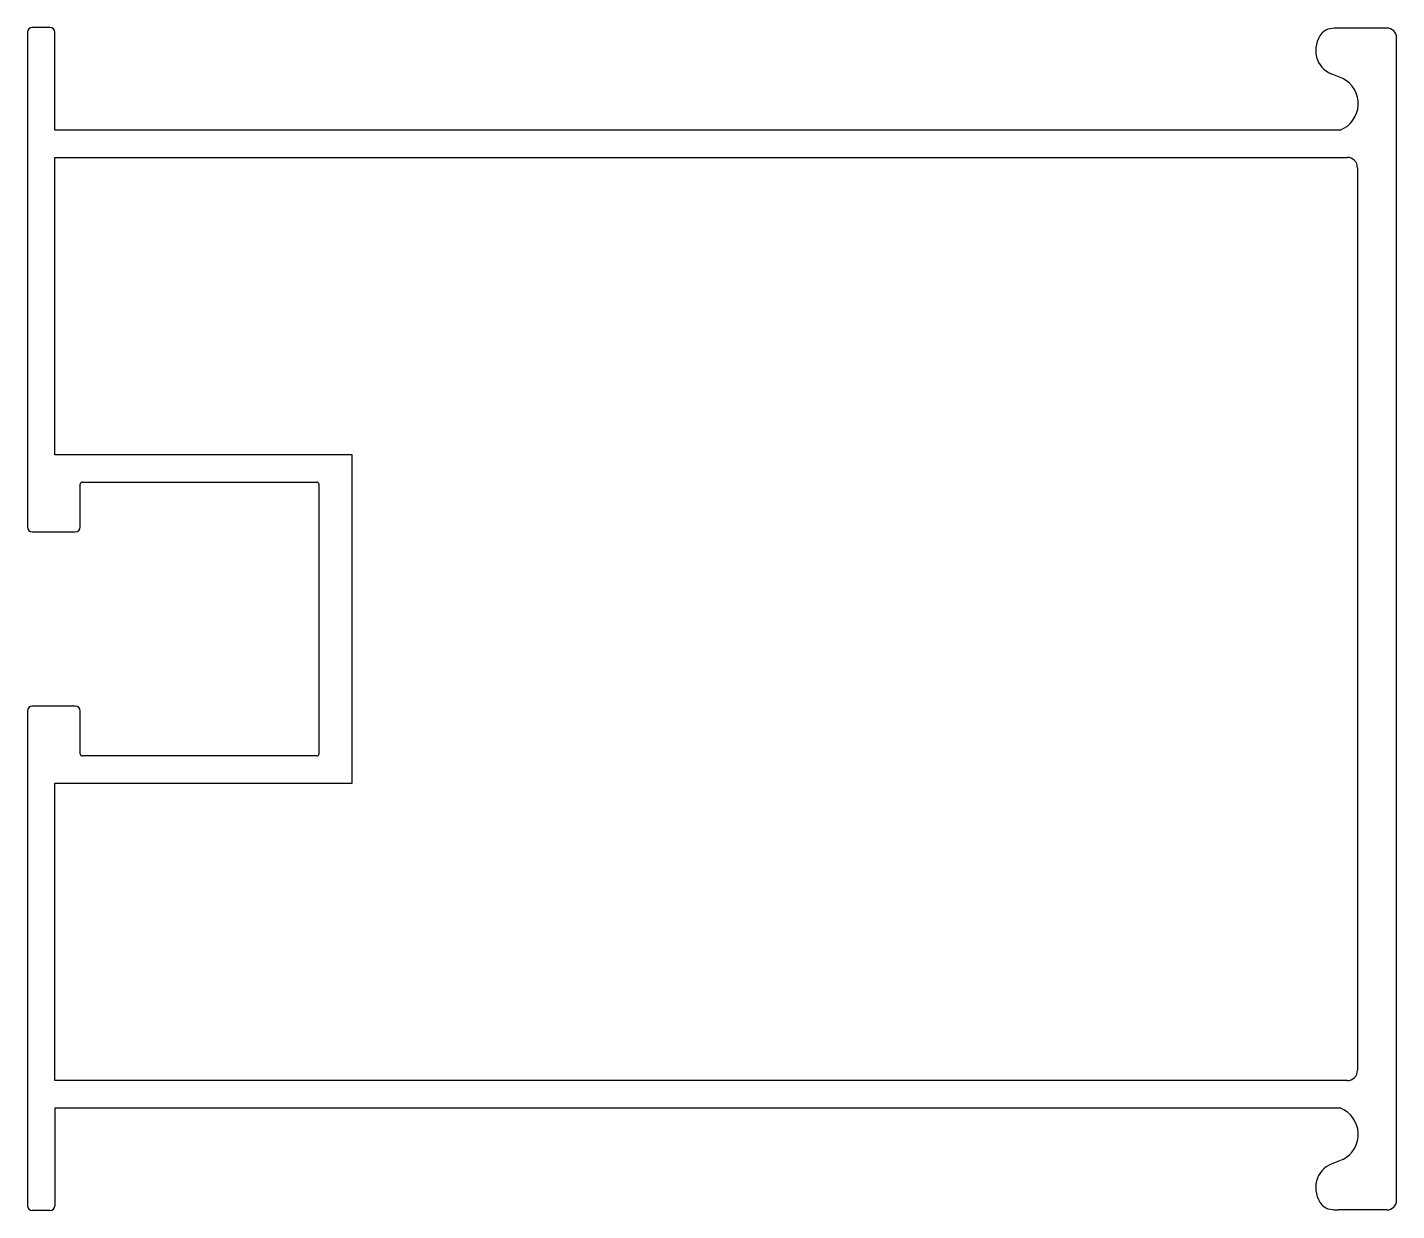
# Model space of a CAD drawing. Extents: x 3057.5 to 3127.5, y 1171.9 to 1232.4.
import ezdxf

# ---------------------------------------------------------------- set-up
doc = ezdxf.new("R2010")
doc.units = 0
doc.layers.get('0').update_dxf_attribs({"linetype": 'CONTINUOUS'})

msp = doc.modelspace()

# ---------------------------------------------------------------- linework, layer by layer
for p, q in [((3057.525, 1232.132), (3057.525, 1206.832)), ((3058.675, 1232.382), (3057.775, 1232.382)), ((3058.925, 1227.132), (3058.925, 1232.132)), ((3127.025, 1232.35), (3124.547, 1232.35)), ((3127.525, 1172.414), (3127.525, 1231.85)), ((3124.779, 1229.767), (3124.178, 1230.01)), ((3124.644, 1227.132), (3058.925, 1227.132)), ((3058.925, 1210.532), (3058.925, 1225.732)), ((3058.925, 1225.732), (3124.997, 1225.732)), ((3125.525, 1225.204), (3125.525, 1179.06)), ((3074.125, 1210.532), (3058.925, 1210.532)), ((3074.125, 1193.732), (3074.125, 1210.532)), ((3060.225, 1206.832), (3060.225, 1209.032)), ((3060.325, 1209.132), (3072.325, 1209.132)), ((3072.425, 1209.032), (3072.425, 1195.232)), ((3057.775, 1206.582), (3059.975, 1206.582)), ((3057.525, 1197.432), (3057.525, 1172.132)), ((3059.975, 1197.682), (3057.775, 1197.682)), ((3060.225, 1195.232), (3060.225, 1197.432)), ((3072.325, 1195.132), (3060.325, 1195.132)), ((3058.925, 1178.532), (3058.925, 1193.732)), ((3058.925, 1193.732), (3074.125, 1193.732)), ((3124.997, 1178.532), (3058.925, 1178.532)), ((3058.925, 1177.132), (3058.925, 1172.132)), ((3058.925, 1177.132), (3124.644, 1177.132)), ((3124.779, 1174.498), (3124.178, 1174.255)), ((3058.675, 1171.882), (3057.775, 1171.882)), ((3127.025, 1171.914), (3124.547, 1171.914))]:
    msp.add_line(p, q)
for centre, radius, start, end in [((3057.775, 1232.132), 0.25, 90, 180), ((3058.675, 1232.132), 0.25, 0, 90), ((3124.789, 1231.205), 1.398, 141.00177, 194.0934), ((3123.897, 1231.927), 0.25, 136.21743, 141.00177), ((3124.247, 1231.592), 0.734, 99.34195, 136.21743), ((3124.547, 1229.768), 2.582, 90, 99.34195), ((3127.025, 1231.85), 0.5, 0, 90), ((3124.646, 1231.169), 1.25, 194.0934, 247.99331), ((3124.114, 1228.48), 1.448, 291.47248, 62.65128), ((3124.997, 1225.204), 0.528, 0, 90), ((3060.325, 1209.032), 0.1, 90, 180), ((3072.325, 1209.032), 0.1, 0, 90), ((3057.775, 1206.832), 0.25, 180, 270), ((3059.975, 1206.832), 0.25, 270, 360), ((3057.775, 1197.432), 0.25, 90, 180), ((3059.975, 1197.432), 0.25, 0, 90), ((3060.325, 1195.232), 0.1, 180, 270), ((3072.325, 1195.232), 0.1, 270, 360), ((3124.997, 1179.06), 0.528, 270, 360), ((3124.114, 1175.784), 1.448, 297.34872, 68.52752), ((3124.646, 1173.096), 1.25, 112.00669, 165.9066), ((3124.789, 1173.06), 1.398, 165.9066, 218.99823), ((3057.775, 1172.132), 0.25, 180, 270), ((3058.675, 1172.132), 0.25, 270, 360), ((3123.897, 1172.338), 0.25, 218.99823, 223.78257), ((3124.247, 1172.673), 0.734, 223.78257, 260.65805), ((3124.547, 1174.496), 2.582, 260.65805, 270), ((3127.025, 1172.414), 0.5, 270, 360)]:
    msp.add_arc(centre, radius, start, end)

doc.saveas('drawing.dxf')
